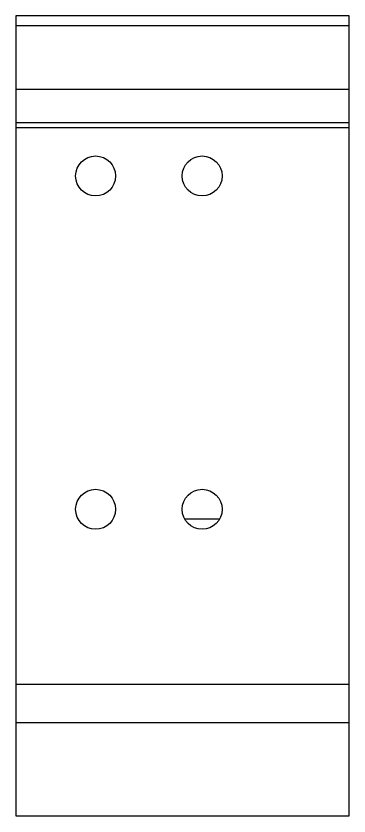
# Model space of a CAD drawing. Header units: millimetres. Extents: x 17243 to 30056, y 9468 to 18529.
# Drawn here: x 23102.8 to 23152.8, y 14740.6 to 14860.6 of the extents above; entities that cross this region are included whole.
import ezdxf

# ---------------------------------------------------------------- set-up
doc = ezdxf.new("R2010")
doc.units = ezdxf.units.MM
doc.layers.get('0').update_dxf_attribs({"lineweight": 18})

msp = doc.modelspace()

# ---------------------------------------------------------------- linework, layer by layer
at = {"color": 7, "linetype": 'Continuous', "lineweight": 25}
for p, q in [((23152.788, 14860.605), (23102.788, 14860.605)), ((23102.788, 14860.605), (23102.788, 14740.605)), ((23152.788, 14740.605), (23152.788, 14860.605)), ((23102.788, 14849.605), (23152.788, 14849.605)), ((23102.788, 14844.605), (23152.788, 14844.605)), ((23133.337, 14785.105), (23128.14, 14785.105)), ((23102.788, 14754.605), (23152.788, 14754.605)), ((23102.788, 14740.605), (23152.788, 14740.605))]:
    msp.add_line(p, q, dxfattribs=at)
at = {"color": 8, "linetype": 'Continuous', "lineweight": 25}
for p, q in [((23152.788, 14859.105), (23102.788, 14859.105)), ((23102.788, 14843.868), (23152.788, 14843.868)), ((23152.788, 14760.341), (23102.788, 14760.341))]:
    msp.add_line(p, q, dxfattribs=at)
at = {"color": 7, "linetype": 'Continuous', "lineweight": 25}
for centre in [(23114.738, 14836.605), (23130.738, 14836.605), (23114.738, 14786.605), (23130.738, 14786.605)]:
    msp.add_circle(centre, 3, dxfattribs=at)

doc.saveas('drawing.dxf')
